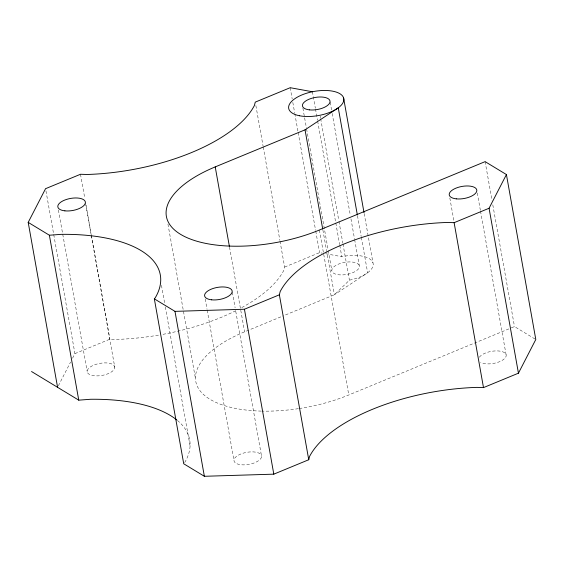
<?xml version="1.0" encoding="UTF-8"?>
<svg xmlns="http://www.w3.org/2000/svg" width="564" height="564" viewBox="0 0 564 564"><rect width="100%" height="100%" fill="white"/><g stroke="black" fill="none" stroke-linecap="round" stroke-linejoin="round"><path stroke-width="0.42" stroke-dasharray="2.82 2.11" d="M280.012 241.152L284.63 267.061L283.826 270.318A139.794 61.279 -10.1 0 1 241.188 307.916M58.367 385.783L70.599 362.039M72.573 358.21L74.934 353.614L45.557 188.686M364.189 213.58L372.959 262.796A27.96 12.253 -10.1 0 1 349.426 280.167L334.417 294.753L284.249 315.459M74.934 353.614L109.881 339.19L116.424 339.415A139.794 61.279 -10.1 0 0 159.069 335.03M284.63 267.061L319.569 252.637L322.136 253.102M261.308 411.1A102.514 44.937 -10.1 0 1 195.884 381.983A102.514 44.937 -10.1 0 1 244.607 331.829L283.438 315.798M299.237 408.526A102.514 44.937 -10.1 0 0 348.778 394.969L510.434 328.248M511.245 327.91L514.495 326.57L535.8 339.486M325.555 253.722L341.798 256.676A27.96 12.253 -10.1 0 1 372.959 262.796M485.118 161.642L492.034 200.502M492.802 204.817L514.495 326.57M477.285 192.987L480.359 210.252M480.514 211.119L506.197 355.32M449.832 198.006L453.985 221.321M357.491 215.758L361.186 236.485M361.341 237.345L367.643 272.75L334.417 294.753L326.725 251.579M330.187 102.281L331.576 110.05M332.189 113.505L350.343 215.399M350.956 218.853L354.495 238.713M354.643 239.58L359.416 266.349A13.98 6.126 -10.1 0 1 338.915 274.809A13.98 6.126 -10.1 0 1 338.513 264.121A13.98 6.126 -10.1 0 1 359.416 266.349M320.204 116.106L320.514 117.834M320.662 118.694L338.816 220.587M338.971 221.455L342.813 243.042M342.968 243.902L349.426 280.167M312.421 91.749L315.339 108.154M315.495 109.021L317.497 120.245M317.645 121.105L335.643 222.138M335.799 222.999L339.641 244.586M339.796 245.453L341.798 256.676M302.896 108.168L306.428 128.028M306.583 128.888L328.121 249.781M328.269 250.642L331.808 270.501M322.883 229.992L326.57 250.719M319.393 230.041L348.778 394.969M290.192 87.709L292.187 98.933M292.808 102.387L294.655 112.751M294.803 113.618L298.039 131.75M298.187 132.611L315.572 230.19M315.727 231.05L319.569 252.637M255.866 105.588L263.092 146.168M263.247 147.035L279.857 240.292M229.527 247.201L244.607 331.829M232.347 292.23L235.11 307.775M235.731 311.229L261.569 456.297A13.98 6.126 -10.1 0 1 241.068 464.757A13.98 6.126 -10.1 0 1 240.666 454.069A13.98 6.126 -10.1 0 1 261.569 456.297M205.204 298.983L207.044 309.34M207.199 310.207L233.961 460.457M167.938 224.077L195.468 378.641M161.459 285.313L164.695 303.453M165.308 306.901L190.068 445.927M80.504 174.262L84.811 198.436M86.038 205.345L91.269 234.709M91.424 235.569L109.881 339.19M85.559 203.251L91.093 234.342M91.248 235.202L114.781 367.319A13.98 6.126 -10.1 0 1 94.28 375.779A13.98 6.126 -10.1 0 1 93.878 365.091A13.98 6.126 -10.1 0 1 114.781 367.319M58.416 210.005L87.18 371.479M479.344 357.245A13.98 6.126 -10.1 0 1 499.789 351.104A13.98 6.126 -10.1 0 1 502.038 360.466A13.98 6.126 -10.1 0 1 480.563 362.285M298.391 408.66A102.514 44.937 -10.1 0 1 262.197 411.121M235.773 310.729A139.794 61.279 -10.1 0 1 162.502 334.417M177.441 420.476A139.794 61.279 -10.1 0 1 184.625 462.72"/><path stroke-width="0.85" d="M312.421 91.749L290.192 87.709L255.252 102.133L254.449 105.39A139.794 61.279 -10.1 0 1 87.046 174.487L80.504 174.262L45.557 188.686L28.2 222.385L49.378 235.223L61.18 234.349A139.794 61.279 -10.1 0 1 155.248 297.792L154.339 298.849L183.723 463.777L204.365 476.291L273.808 474.162L308.748 459.738L279.37 294.81L280.174 291.553A139.794 61.279 -10.1 0 1 447.576 222.456L454.119 222.681L489.066 208.257L506.423 174.558L485.118 161.642L319.393 230.041A102.514 44.937 -10.1 0 1 180.508 234.3A102.514 44.937 -10.1 0 1 215.222 166.902L305.039 129.826L338.266 107.823L357.336 214.898M308.748 459.738L309.551 456.48A139.794 61.279 -10.1 0 1 476.954 387.383L483.496 387.609L518.443 373.185L535.8 339.486L506.423 174.558M154.339 298.849L174.988 311.363L244.431 309.234L279.37 294.81M31.535 371.528L78.756 400.151L90.557 399.277A139.794 61.279 -10.1 0 1 176.743 419.912M489.066 208.257L518.443 373.185M454.119 222.681L483.496 387.609M343.575 97.868L364.034 212.713M305.039 129.826L322.728 229.132M244.431 309.234L273.808 474.162M215.222 166.902L229.379 246.341M174.988 311.363L204.365 476.291M49.378 235.223L78.756 400.151M28.2 222.385L57.577 387.313M309.537 109.881A13.98 6.126 -10.1 0 0 330.039 101.414A13.98 6.126 -10.1 0 0 309.128 99.193A13.98 6.126 -10.1 0 0 309.537 109.881M211.69 299.829A13.98 6.126 -10.1 0 0 232.192 291.369A13.98 6.126 -10.1 0 0 211.288 289.142A13.98 6.126 -10.1 0 0 211.69 299.829M64.902 210.851A13.98 6.126 -10.1 0 0 85.404 202.391A13.98 6.126 -10.1 0 0 64.5 200.164A13.98 6.126 -10.1 0 0 64.902 210.851M456.318 198.859A13.98 6.126 -10.1 0 0 476.82 190.392A13.98 6.126 -10.1 0 0 455.916 188.164A13.98 6.126 -10.1 0 0 456.318 198.859M299.597 115.782A27.96 12.253 -10.1 0 0 343.631 101.104A27.96 12.253 -10.1 0 0 305.469 93.603A27.96 12.253 -10.1 0 0 299.597 115.782"/></g></svg>
